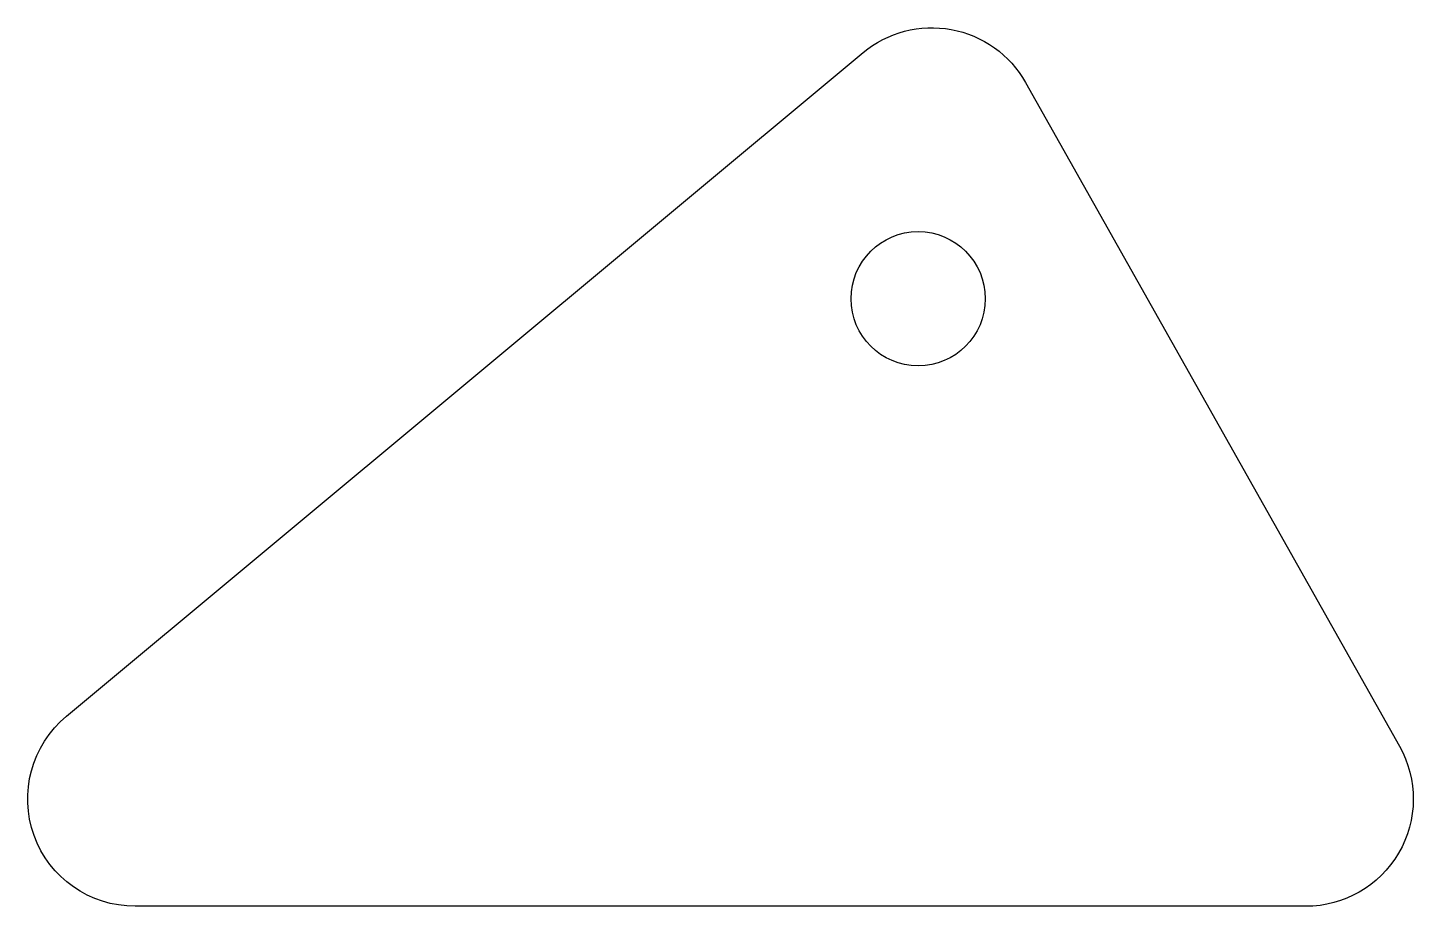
# Model space of a CAD drawing. Header units: millimetres. Extents: x -100 to 3, y -26 to 39.
import ezdxf

# ---------------------------------------------------------------- set-up
doc = ezdxf.new("R2010")
doc.units = ezdxf.units.MM
doc.layers.get('0').update_dxf_attribs({"linetype": 'CONTINUOUS'})

msp = doc.modelspace()

# ---------------------------------------------------------------- linework, layer by layer
msp.add_lwpolyline([(-38.17, 37.58, -0.4685), (-26.07, 35.36), (1.77, -14.07, -0.573809), (-5.2, -26), (-92.38, -26, -0.701492), (-97.5, -11.85)], format="xyb", close=True)
msp.add_circle((-34.07, 19.25), 5)

doc.saveas('drawing.dxf')
